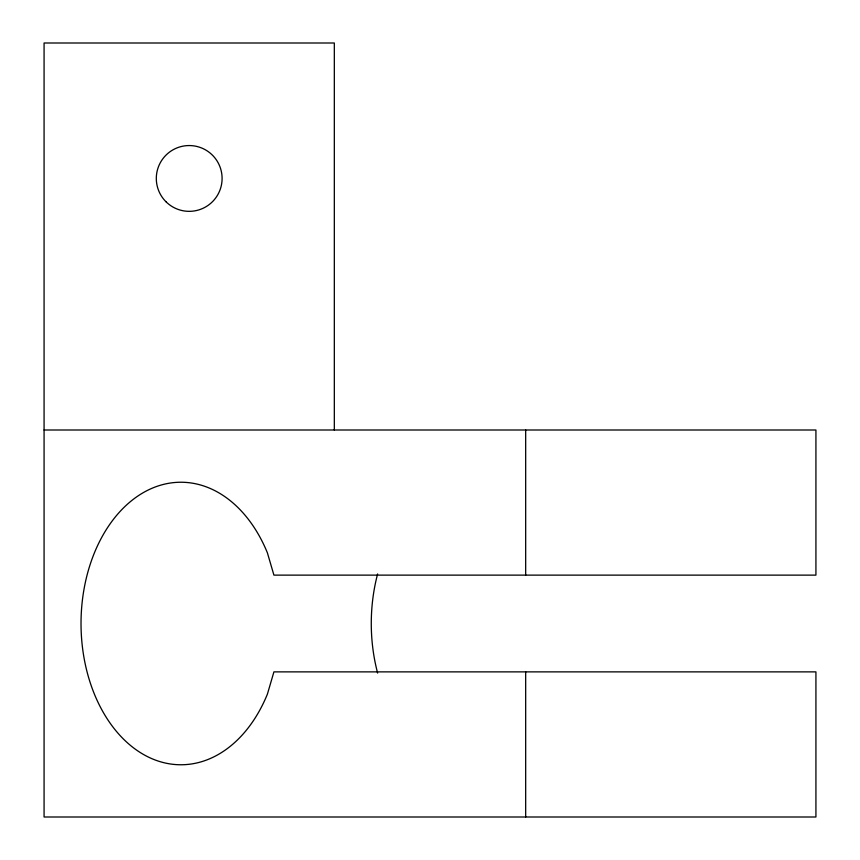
<?xml version="1.0" encoding="UTF-8"?>
<svg xmlns="http://www.w3.org/2000/svg" width="860" height="860" viewBox="0 0 860 860"><rect width="100%" height="100%" fill="white"/><g stroke="black" fill="none" stroke-linecap="round" stroke-linejoin="round"><path stroke-width="1.29" d="M44.075 430L815.925 430L815.925 575.125L273.921 575.125L267.406 552.872A141.255 99.878 90 0 0 116.702 515.29A141.255 99.878 90 0 0 116.702 731.709A141.255 99.878 90 0 0 267.406 694.128L273.921 671.875L815.925 671.875L815.925 817L44.075 817L44.075 43L334.325 43L334.325 430M525.675 430L525.675 575.125M525.675 671.875L525.675 817M377.626 673.068A141.255 99.878 90 0 1 377.626 573.932M165.948 201.713A32.895 32.895 0 0 0 220.977 186.964A32.895 32.895 0 0 0 180.686 146.673A32.895 32.895 0 0 0 165.948 201.713"/></g></svg>
